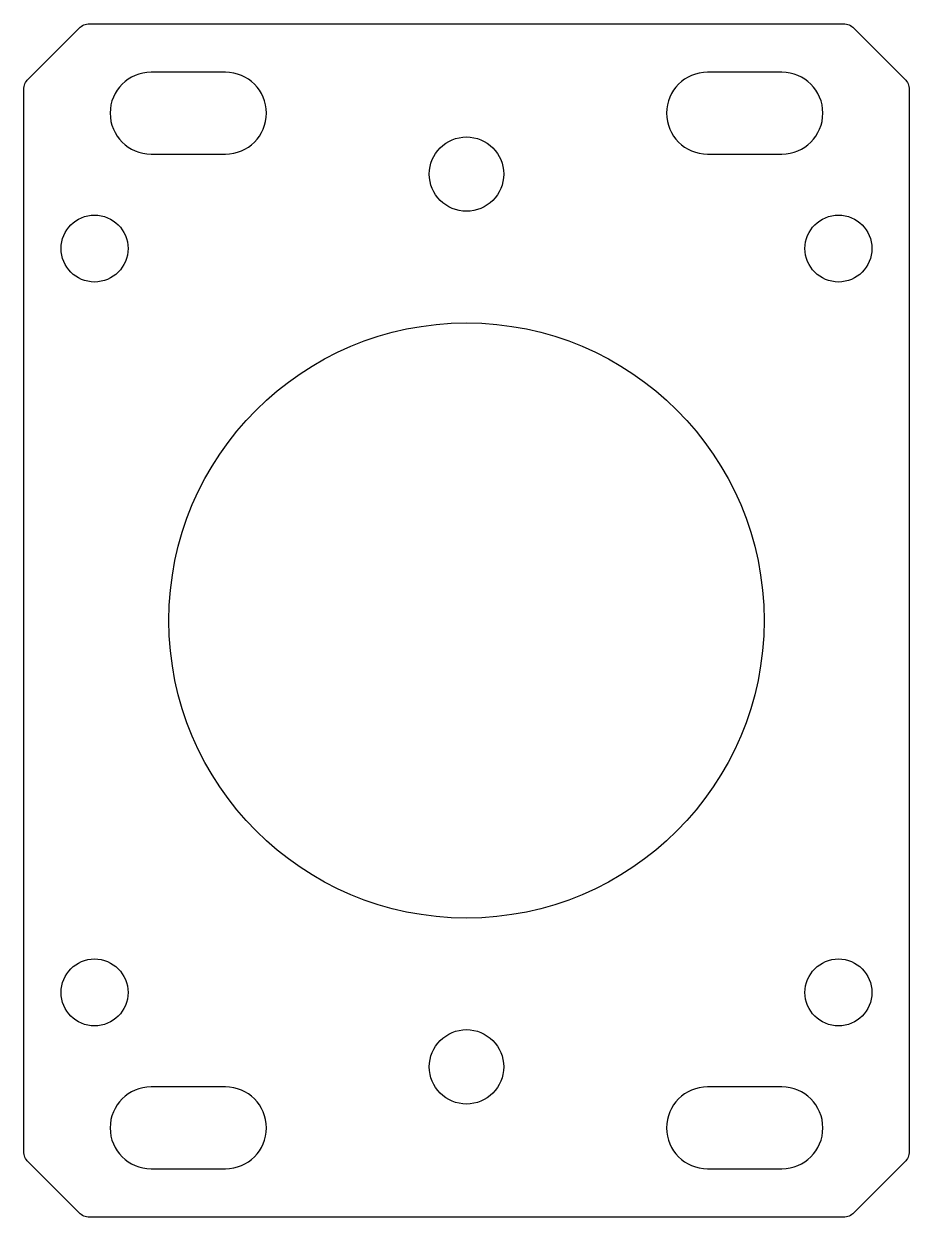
# Model space of a CAD drawing. Header units: millimetres. Extents: x 170.2 to 229.7, y -123.7 to -43.5.
import ezdxf

# ---------------------------------------------------------------- set-up
doc = ezdxf.new("R2010")
doc.units = ezdxf.units.MM
doc.layers.get('0').update_dxf_attribs({"linetype": 'CONTINUOUS'})

msp = doc.modelspace()

# ---------------------------------------------------------------- linework, layer by layer
for points in [[(170.25, -47.915, -0.198912), (170.543, -47.208), (173.957, -43.793, -0.198912), (174.664, -43.5), (225.336, -43.5, -0.198912), (226.043, -43.793), (229.457, -47.208, -0.198912), (229.75, -47.915), (229.75, -119.286, -0.198912), (229.457, -119.993), (226.043, -123.408, -0.198912), (225.336, -123.7), (174.664, -123.7, -0.198912), (173.957, -123.408), (170.543, -119.993, -0.198912), (170.25, -119.286)], [(183.8, -46.75), (178.8, -46.75, 1), (178.8, -52.25), (183.8, -52.25, 1)], [(221.2, -46.75), (216.2, -46.75, 1), (216.2, -52.25), (221.2, -52.25, 1)], [(178.8, -120.45), (183.8, -120.45, 1), (183.8, -114.95), (178.8, -114.95, 1)], [(216.2, -120.45), (221.2, -120.45, 1), (221.2, -114.95), (216.2, -114.95, 1)]]:
    msp.add_lwpolyline(points, format="xyb", close=True)
for centre, radius in [((200, -53.6), 2.5), ((175, -58.6), 2.25), ((225, -58.6), 2.25), ((200, -83.6), 20), ((175, -108.6), 2.25), ((225, -108.6), 2.25), ((200, -113.6), 2.5)]:
    msp.add_circle(centre, radius)

doc.saveas('drawing.dxf')
